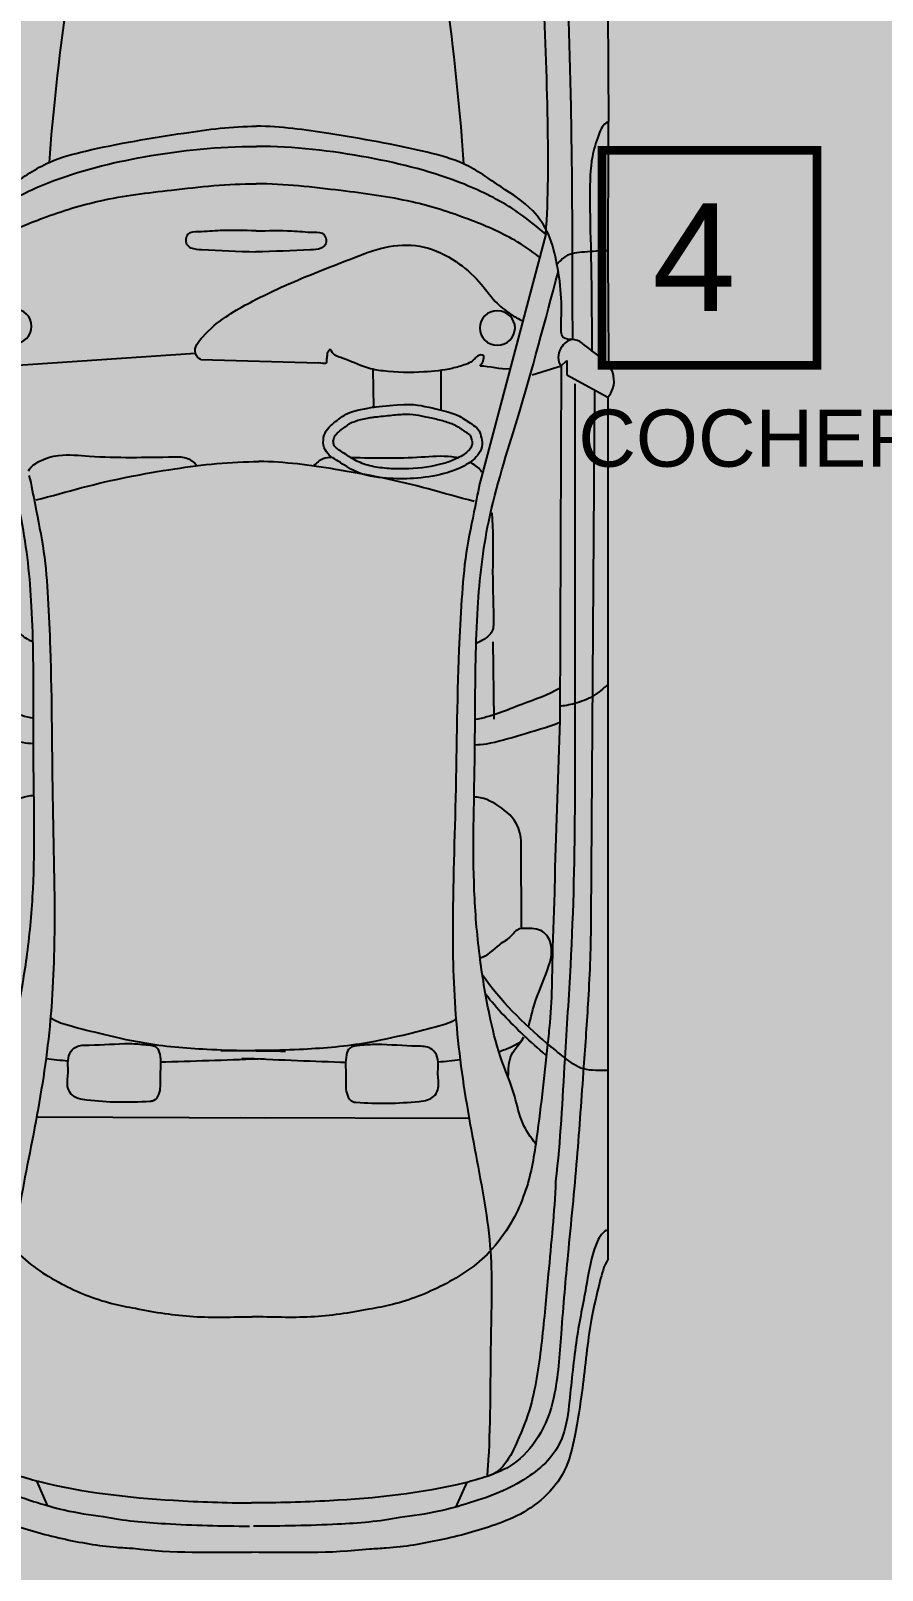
# Model space of a CAD drawing. Header units: metres. Extents: x 116 to 391, y -213 to 56.
# Drawn here: x 320.046 to 322.281, y -137.085 to -133.041 of the extents above; entities that cross this region are included whole.
import ezdxf
from ezdxf.enums import TextEntityAlignment as Align

# ---------------------------------------------------------------- set-up
doc = ezdxf.new("R2010")
doc.units = ezdxf.units.M
for name, color, linetype in [('A-ACABADOS PISOS', 1, 'Continuous'), ('A-EXTERIOR', 8, 'Continuous'), ('A-PISO', 30, 'Continuous'), ('AR-157$0$A-AUTOS', 8, 'Continuous'), ('AR-157$0$A-TEXTOS', 8, 'Continuous'), ('AR-157$0$Ar-Texto', 8, 'Continuous')]:
    doc.layers.add(name, color=color, linetype=linetype)
doc.layers.add('AR-157$0$Ar-Area', color=8, linetype='Continuous', plot=False)
doc.styles.add('AR-157$0$Anot_Arial', font='arial.ttf')
doc.styles.add('AR-157$0$Standard', font='arial.ttf')
doc.styles.get("Standard").update_dxf_attribs({"font": 'arial.ttf'})

# ---------------------------------------------------------------- blocks, each defined once
blk = doc.blocks.new('*U406')
at = {"layer": 'AR-157$0$Ar-Area', "style": 'AR-157$0$Anot_Arial', "flags": 1}
blk.add_attdef('ESP_AREA', text='', height=0.75, dxfattribs=at).set_placement((0, -2.5), align=Align.BOTTOM_CENTER)
at = {"layer": 'AR-157$0$Ar-Texto', "style": 'AR-157$0$Anot_Arial'}
for tag, p in [('ID_ESP01', (1e-16, 1.5)), ('ID_ESP02', (0, 0))]:
    blk.add_attdef(tag, text='', height=1, dxfattribs=at).set_placement(p, align=Align.BOTTOM_CENTER)
blk = doc.blocks.new('AR-157$0$Honda Accord')
at = {"ltscale": 0.05, "true_color": 0xffffff}
h = blk.add_hatch(color=7, dxfattribs=at)
edge = h.paths.add_edge_path()
edge.add_spline(control_points=[(1.850993343818545, 3.040378769126846), (1.856412858430674, 3.047543158857706), (1.872934250810459, 3.073910134531388), (1.864920385917145, 3.110430999691628), (1.851880024788584, 3.127178845381195)], knot_values=[0, 0, 0, 0, 0.0248639989917332, 0.0846266562194066, 0.0846266562194066, 0.0846266562194066, 0.0846266562194066], degree=3, periodic=0)
edge.add_spline(control_points=[(1.85188002478995, 3.127178845379488), (1.85095896200832, 3.226073298316691), (1.846736977442589, 3.438807280154037), (1.847969206601279, 3.767517728378493), (1.843830004636489, 4.087728698668111), (1.836941754745995, 4.245367442590577), (1.828595884254839, 4.285800317096459)], knot_values=[0, 0, 0, 0, 0.2754165149917851, 0.5926247347584975, 0.9147883381493424, 1.029685620385832, 1.029685620385832, 1.029685620385832, 1.029685620385832], degree=3, periodic=0)
edge.add_spline(control_points=[(1.828595884254839, 4.285800317096459), (1.827519768373606, 4.332384869896487), (1.805497466679554, 4.416685626869025), (1.774440097301495, 4.538414691644562), (1.727458870171377, 4.642120489906233), (1.668860962258603, 4.732750068823406), (1.568894685924389, 4.806097547287206), (1.388985310057677, 4.908034647512637), (1.150749882668067, 4.917908970055805), (0.977374577037752, 4.93403560030481), (0.9188005445892904, 4.933824406377198)], knot_values=[0, 0, 0, 0, 0.1297640772883106, 0.2395322586305987, 0.349620480456465, 0.4450788961101054, 0.5341269358503383, 0.6880612609964615, 1.006703813721257, 1.167094244499252, 1.167094244499252, 1.167094244499252, 1.167094244499252], degree=3, periodic=0)
edge.add_spline(control_points=[(0.9188005445892904, 4.933824406377198), (0.8602265121408285, 4.933613212449586), (0.6869720048178201, 4.916236777320137), (0.4488139761861893, 4.904644775442534), (0.2696443551615479, 4.801412983687328), (0.1702095929204878, 4.727346546894181), (0.1122667462208559, 4.636296769833506), (0.066034572005295, 4.532254882292818), (0.0358558088363187, 4.410305025149), (0.0144419797046302, 4.325847655310893), (0.0137018170025007, 4.279256553755542)], knot_values=[0, 0, 0, 0, 0.1603904307779931, 0.4790329835027907, 0.6329673086489139, 0.7220153483891468, 0.8174737640427872, 0.9275619858686533, 1.03733016721094, 1.167094244499252, 1.167094244499252, 1.167094244499252, 1.167094244499252], degree=3, periodic=0)
edge.add_spline(control_points=[(0.0137018170025007, 4.279256553755542), (0.0056477284262845, 4.238764547726304), (-0.0001035958859726, 4.081080230685188), (-0.0022941757835307, 3.7608464377995), (0.0013083805290838, 3.432153421827706), (-0.0013794513028794, 3.219394526027484), (-0.0015873537674603, 3.120496002504863)], knot_values=[0, 0, 0, 0, 0.1148972822364895, 0.4370608856273348, 0.7542691053940473, 1.029685620385832, 1.029685620385832, 1.029685620385832, 1.029685620385832], degree=3, periodic=0)
edge.add_spline(control_points=[(-0.0015873537664939, 3.120496002506002), (-0.0145066056930697, 3.103654557103368), (-0.0222569071377999, 3.067076852827767), (-0.0055458097981765, 3.040829699876667), (-7.47730666982e-05, 3.033704577005435)], knot_values=[0, 0, 0, 0, 0.0597626572267513, 0.0846266562184844, 0.0846266562184844, 0.0846266562184844, 0.0846266562184844], degree=3, periodic=0)
edge.add_line((-7.47730666982e-05, 3.033704577005435), (0.0001703536784154, 0.7684327056126676))
edge.add_spline(control_points=[(0.000170353678387, 0.7684327056126679), (0.0111762680414548, 0.7512012266332704), (0.0237947418678194, 0.6976535133976542), (0.0488823036256767, 0.6003905432021384), (0.0652341690896796, 0.4300144340782027), (0.0847171952252401, 0.3130047184611158), (0.1049088387673313, 0.2195069701211878), (0.154938269362477, 0.1514682736309396), (0.2173961887218942, 0.1020589852032572), (0.3162011844671346, 0.0620931058924725), (0.4370632419092735, 0.0297807708235496), (0.548318378171617, 0.0109792301391281), (0.6111424810763728, 0.0082729649290059), (0.6257573870927635, 0.0073316895487778)], knot_values=[0, 0, 0, 0, 0.0566684323967537, 0.1494600822356002, 0.2816100106740611, 0.3929352697462535, 0.4816863440741734, 0.5429669312003871, 0.6228445222374382, 0.6979702117985584, 0.8336426131261339, 0.9656652935609988, 1.005770405806099, 1.005770405806099, 1.005770405806099, 1.005770405806099], degree=3, periodic=0)
edge.add_spline(control_points=[(0.6257573870927635, 0.0073316895487778), (0.7285310434925542, -0.0049348481537663), (0.8327036242485824, -0.0012609746150929), (0.9362325326942784, -0.0008876918500391)], knot_values=[0, 0, 0, 0, 0.2834881863081793, 0.2834881863081793, 0.2834881863081793, 0.2834881863081793], degree=3, periodic=0)
edge.add_spline(control_points=[(0.9362325326942784, -0.0008876918500391), (1.039761441140027, -0.0005144090848717), (1.143957806003272, -0.0034369897011857), (1.246640335211994, 0.0095703387064532)], knot_values=[0, 0, 0, 0, 0.2834881863081793, 0.2834881863081793, 0.2834881863081793, 0.2834881863081793], degree=3, periodic=0)
edge.add_spline(control_points=[(1.246640335211994, 0.0095703387064532), (1.261248073620296, 0.0106169789520436), (1.324051027974606, 0.0137762037849143), (1.435167692059368, 0.0333795259405179), (1.5557936000466, 0.0665625675286492), (1.654307829462228, 0.1072398990035026), (1.716407830292185, 0.1570982921842869), (1.765945327244225, 0.2254959861620591), (1.785462225528734, 0.3191369072110319), (1.804100978021748, 0.436284074320497), (1.81958437590211, 0.606774968341597), (1.843969913770509, 0.704216318235126), (1.856201922367889, 0.7578536321138927), (1.867083292904199, 0.7751640276621857)], knot_values=[0, 0, 0, 0, 0.0401051122451019, 0.1721277926799665, 0.3078001940075422, 0.3829258835686882, 0.4628034746057394, 0.5240840617319372, 0.6128351360598645, 0.7241603951320525, 0.856310323570513, 0.9491019734093598, 1.005770405806112, 1.005770405806112, 1.005770405806112, 1.005770405806112], degree=3, periodic=0)
edge.add_line((1.867083292904199, 0.7751640276621857), (1.850993343818513, 3.040378769126846))
for p, q in [((0.16300627955164, 3.462815907987986), (0.3320986126496754, 2.825204482690537)), ((0.1078600820067399, 3.131090644215986), (0.1079952252397637, 3.093609054618013)), ((0.1224205918917695, 3.116911243337198), (0.1078600820067399, 3.131090644215986)), ((0.1224205918917695, 3.116911243337198), (0.1257803879748016, 2.185081398555553)), ((0.1984372914929812, 3.09393515159968), (0.1224205918917695, 3.116911243337198)), ((1.068531355472062, 3.133514555559032), (0.7595721840321821, 3.125159463174441)), ((1.588480977988609, 3.116079647543299), (1.083184011329733, 3.150463315911906)), ((0.1079952252397637, 3.093609054618013), (-8.16433696096e-05, 3.034592268855475)), ((0.4378683825525818, 3.001913971051747), (0.4374924107063711, 3.106188688484848)), ((0.6147790748080715, 3.009001936144496), (0.6166107397859568, 3.106834515685931)), ((-8.16433696096e-05, 3.034592268855475), (0.0001634833755323, 0.7693203974627068)), ((0.0355129909512206, 3.050316257068402), (0.0444647034870249, 1.666231808643486)), ((0.0869384193313485, 3.069996307166206), (0.0869133617462998, 1.978298508209604)), ((0.3019852876446142, 2.391967231922647), (0.2998893041640562, 2.188699825503704)), ((0.1257803879748016, 2.185081398555553), (0.1390557341283928, 1.799136187641579)), ((0.2268920769681435, 1.642697786471785), (0.2275335103791766, 1.857097509076765)), ((0.3637576401114606, 1.13962506377561), (0.9650315535667764, 1.141763726475687)), ((1.500821420731399, 1.143724849222164), (0.8995477184478508, 1.141527618634653)), ((0.3703786057530201, 0.1840522084825125), (0.4003226031437371, 0.117335035333781)), ((1.500730790647168, 0.1881277946687305), (1.471268675055769, 0.1211964274513093))]:
    blk.add_line(p, q)
for centre in [(0.290129060602654, 3.216564414486241), (1.559471098358388, 3.22114114105318)]:
    blk.add_ellipse(centre, major_axis=(0.04624889066057971, 0.0001667545244144), ratio=0.983266089403692, start_param=4.712388980363803, end_param=10.99557428754339)
for points, knots in [([(1.280443741330856, 4.813621324881751), (1.313075488080784, 4.704269991404203), (1.363815520446026, 4.458861792296601), (1.4230932722742, 4.087660266905799), (1.458544965955099, 3.777592506577433), (1.46746378642635, 3.651722434186467)], [0, 0, 0, 0, 0.3173741157027127, 0.6957599244951329, 1.047139902929262, 1.047139902929262, 1.047139902929262, 1.047139902929262]), ([(0.5580262061585322, 4.811016583663559), (0.5261838496713571, 4.701432783023959), (0.4772147960980837, 4.455665073863996), (0.4206153514925026, 4.08404574284816), (0.3870399504547512, 3.773729099138563), (0.3790290217461083, 3.647797985018542)], [0, 0, 0, 0, 0.3173741157027127, 0.6957599244951329, 1.047139902929262, 1.047139902929262, 1.047139902929262, 1.047139902929262]), ([(0.16300627955164, 3.462815907987986), (0.1558298384693748, 3.559286452327909), (0.1563927031242846, 3.765960434929183), (0.1684934881020885, 4.133546873085832), (0.1881884244167812, 4.408439193781418), (0.2081027452523775, 4.573113479984042), (0.2141984279544735, 4.626996968596814)], [0, 0, 0, 0, 0.2693745823607027, 0.5745351499600924, 0.8853386944333156, 1.03631873318286, 1.03631873318286, 1.03631873318286, 1.03631873318286]), ([(0.1830551012113537, 4.58337554980187), (0.1676891829892233, 4.560583323773585), (0.1536602279757366, 4.500646941009563), (0.1306704926965684, 4.376010677524731), (0.1109105101155896, 4.198963508508199), (0.1010043645613072, 3.977990509911931), (0.0949011468345324, 3.678652386589873), (0.0936097273715594, 3.431588985279858), (0.0936807679843545, 3.260798036613437), (0.0929733645639052, 3.186150968494072)], [0, 0, 0, 0, 0.0761476441899357, 0.1659032532427238, 0.3556719840498816, 0.5698710681021171, 0.7823249081538508, 1.050047116179755, 1.257935617189634, 1.257935617189634, 1.257935617189634, 1.257935617189634]), ([(0.0136949466995892, 4.280144245605582), (0.0056408581234299, 4.239652239576344), (-0.0001104661887704, 4.081967922535341), (-0.0023010460863285, 3.761734129649653), (0.0013015102262292, 3.433041113677632), (-0.0013863216057908, 3.220282217877638), (-0.0015942240703149, 3.121383694354903)], [0, 0, 0, 0, 0.1148972822364895, 0.4370608856273348, 0.7542691053940473, 1.029685620385832, 1.029685620385832, 1.029685620385832, 1.029685620385832]), ([(0.0009445802661807, 3.757137567267931), (0.0131494106205727, 3.751869919523301), (0.0280197760854739, 3.717053738833897), (0.0461228404029461, 3.65496409060904), (0.0486428140177699, 3.548234820893982), (0.0430642605172997, 3.379137450970687), (0.0423581812659412, 3.242270470011703), (0.0423960345357008, 3.156337714226651)], [0, 0, 0, 0, 0.036499173349975, 0.0923739305069762, 0.1867836629064857, 0.3273982428615445, 0.5667067597200361, 0.5667067597200361, 0.5667067597200361, 0.5667067597200361]), ([(0.1229083850065839, 3.206518417026587), (0.1228015976731475, 3.236055309183483), (0.1197352694905211, 3.29550608551608), (0.1319972804703033, 3.381569671959823), (0.1508390044496386, 3.461603355747342), (0.1996240474119608, 3.536177770841391), (0.2843066318669988, 3.588241979723988), (0.371329741887026, 3.651582242130301), (0.5277277108526468, 3.693125130871067), (0.708691947393705, 3.724767356048573), (0.8593394234788169, 3.746482301268314), (0.9228968376454266, 3.746711463225779)], [0, 0, 0, 0, 0.0822559043405136, 0.1651739975256024, 0.2413831572346481, 0.3093898530920074, 0.4053477897991192, 0.5115074020435953, 0.6033493020972394, 0.8436347970298115, 1.01767098015091, 1.01767098015091, 1.01767098015091, 1.01767098015091]), ([(1.726759868728807, 3.212301247403843), (1.726653660227073, 3.24183814164769), (1.729291204044985, 3.301309483802583), (1.716408899988069, 3.387282410163152), (1.69699053614997, 3.467178143772343), (1.647668999115724, 3.541398826792828), (1.562613176957114, 3.592851028626228), (1.475135577500311, 3.655562113073071), (1.318442105587253, 3.695976122541878), (1.137254399359932, 3.726312576407848), (0.9864542518122638, 3.746940625183128), (0.9228968376454266, 3.746711463225779)], [0, 0, 0, 0, 0.0822559043405136, 0.1651739975256024, 0.2413831572346403, 0.3093898530920152, 0.4053477897991045, 0.5115074020435803, 0.6033493020972517, 0.8436347970298236, 1.01767098015092, 1.01767098015092, 1.01767098015092, 1.01767098015092]), ([(0.16300627955164, 3.462815907987986), (0.1889936339396476, 3.485298032579407), (0.2546946974734132, 3.537955928375708), (0.4094218704131853, 3.614321319294504), (0.6387942004672901, 3.672646375076736), (0.8244825875551404, 3.693416476393281), (0.9230877156066716, 3.693772006026506)], [0, 0, 0, 0, 0.0947758976503685, 0.2311242171015923, 0.4700258741958085, 0.7400315115747098, 0.7400315115747098, 0.7400315115747098, 0.7400315115747098]), ([(1.684814833581669, 3.468302925223497), (1.65866603434486, 3.490597068236866), (1.592586958456793, 3.542779818920848), (1.437313131083245, 3.618027473428353), (1.207526177787229, 3.674696989231732), (1.021692843658202, 3.694127535659845), (0.9230877156066716, 3.693772006026506)], [0, 0, 0, 0, 0.0947758976503685, 0.2311242171016175, 0.4700258741958336, 0.7400315115747348, 0.7400315115747348, 0.7400315115747348, 0.7400315115747348]), ([(0.1811028292054024, 3.403225721485453), (0.2005693285853189, 3.420010942366956), (0.2596142843860056, 3.458572191233542), (0.3718259320801016, 3.507080072058668), (0.524140639819253, 3.555283260979763), (0.7123148162597508, 3.579235528768887), (0.8490475167274971, 3.595187658649023), (0.9234422031617858, 3.595455895363556)], [0, 0, 0, 0, 0.0708921678036178, 0.1925845607119855, 0.3348457455278091, 0.5072814278406148, 0.7109927877385362, 0.7109927877385362, 0.7109927877385362, 0.7109927877385362]), ([(1.66714846438012, 3.408583792309513), (1.647561431468178, 3.425228202177433), (1.58823994238136, 3.463362670210471), (1.475681417731524, 3.511060122019217), (1.323023072884412, 3.558163703245326), (1.134681067158938, 3.580758408169571), (0.9978368895960747, 3.595724132078089), (0.9234422031617858, 3.595455895363556)], [0, 0, 0, 0, 0.0708921678036178, 0.1925845607119597, 0.3348457455278104, 0.507281427840588, 0.7109927877385378, 0.7109927877385378, 0.7109927877385378, 0.7109927877385378]), ([(0.923886759538478, 3.472159454374832), (0.8925792264106197, 3.472070730093947), (0.84035113907399, 3.474050582953962), (0.7851243185745906, 3.467618024873899), (0.7450438353048148, 3.46838623838596), (0.7392130672089671, 3.449071805249218), (0.7400093569159216, 3.434438683099302), (0.7569334232069045, 3.422457253665127), (0.8197928089324781, 3.420131811653959), (0.8763923848160023, 3.417829797691296), (0.9240873310961624, 3.416531505878082)], [0, 0, 0, 0, 0.0857276866714615, 0.1381048287220763, 0.1641986386418207, 0.1769751223271088, 0.1890325360309019, 0.202812882293829, 0.2286049423553659, 0.3592553559652321, 0.3592553559652321, 0.3592553559652321, 0.3592553559652321]), ([(0.923886759538478, 3.472159454374832), (0.9551941184622328, 3.472296493703196), (1.007406570968699, 3.474652916297257), (1.06267834128616, 3.468618770797206), (1.102752242801072, 3.469675988132848), (1.108722137327134, 3.450404103343544), (1.108031389020853, 3.435765619544667), (1.091194161873064, 3.42366246073891), (1.028353179466565, 3.420883794776159), (0.9717716752041686, 3.418173696277448), (0.9240873310961624, 3.416531505878082)], [0, 0, 0, 0, 0.0857276866714615, 0.1381048287220763, 0.1641986386418207, 0.1769751223271088, 0.1890325360309019, 0.202812882293829, 0.2286049423553379, 0.3592553559652326, 0.3592553559652326, 0.3592553559652326, 0.3592553559652326]), ([(-0.0011366295803137, 3.419733084388439), (0.0197727011068045, 3.419544658374431), (0.0564819878367493, 3.416471303294997), (0.1085014955312735, 3.412458556363732), (0.12683003511407, 3.391627415995912), (0.1336631970230846, 3.383443867894242)], [0, 0, 0, 0, 1.462158787484419, 2.651105013609529, 3.386320643224712, 3.386320643224712, 3.386320643224712, 3.386320643224712]), ([(1.068531355472062, 3.133514555559032), (1.07550268971491, 3.136341781978216), (1.093143582003134, 3.15835498188062), (1.055865181437612, 3.205582391696566), (1.009260575869435, 3.244352931306707), (0.9298478536109391, 3.290120984082701), (0.8176127782892043, 3.343291704644457), (0.6926932450437866, 3.391358771188946), (0.5770476902531831, 3.435983485958559), (0.4805240680963456, 3.436327131745201), (0.4001215157015017, 3.395887398502395), (0.3389001530884192, 3.344033860321133), (0.3010889157382357, 3.288034243013612), (0.2610641074435042, 3.255899640335201), (0.2344825419886851, 3.23963599049739), (0.2231173088680711, 3.236149929842782)], [0, 0, 0, 0, 0.5272875804596971, 1.647451295278326, 3.487557988810058, 5.099072907082154, 7.968656938695363, 12.23831327532788, 14.47518702348805, 16.61375652672607, 18.74420214397056, 20.63934285726617, 22.22338886570531, 23.4527314138935, 24.2865286028062, 24.2865286028062, 24.2865286028062, 24.2865286028062]), ([(0.1895222027875738, 1.072941824778808), (0.2026518984485241, 1.090080067644976), (0.2291624752400329, 1.128582191114787), (0.2452126424852585, 1.210746465204465), (0.2856670648540406, 1.302176637710202), (0.3154729938521276, 1.426808605076416), (0.3395091488941679, 1.572610205086903), (0.3576450505616739, 1.794264080885795), (0.3477774066238643, 2.053287335477421), (0.3491432387848779, 2.300741734346273), (0.3418624163018384, 2.511657189860898), (0.318131133659252, 2.726583024831938), (0.2225749059514632, 3.016220482798189), (0.1646622022566666, 3.235990144163336), (0.1299368823146969, 3.365606072440868)], [0, 0, 0, 0, 0.0597496792244547, 0.1269278264630773, 0.2300341216699886, 0.3366745036381951, 0.4822248842625961, 0.6413237121885881, 0.9549056111732628, 1.203173400679397, 1.330375148798978, 1.542773415638618, 1.802260924455368, 2.175545030306999, 2.175545030306999, 2.175545030306999, 2.175545030306999]), ([(1.675533186443347, 1.078299770663529), (1.662280246820303, 1.095342888571962), (1.635492717199925, 1.133652840938679), (1.618850473645665, 1.215699239609079), (1.577737792296688, 1.306835314606469), (1.547033906469353, 1.431249108407994), (1.521946988548594, 1.576873590773175), (1.502213193338234, 1.798390923983219), (1.510212741844356, 2.057478600339774), (1.507062530333288, 2.30491671620814), (1.512822234101266, 2.515879190509622), (1.535003051123649, 2.730970565674057), (1.628468193835459, 3.021289557144882), (1.68479461393886, 3.241471117917285), (1.718584359456004, 3.371334083408669)], [0, 0, 0, 0, 0.0597496792244696, 0.1269278264630922, 0.2300341216700034, 0.3366745036382101, 0.4822248842626108, 0.6413237121886031, 0.9549056111732775, 1.203173400679412, 1.330375148798988, 1.542773415638636, 1.802260924455379, 2.175545030307008, 2.175545030307008, 2.175545030307008, 2.175545030307008]), ([(0.0929733645639052, 3.186150968494072), (0.1011890627419538, 3.187346958098942), (0.1184785134468901, 3.186118472232918), (0.1219216296720182, 3.201427043181751), (0.1229083850065839, 3.206518417026587)], [0, 0, 0, 0, 0.0227413209926744, 0.0371747861392139, 0.0371747861392139, 0.0371747861392139, 0.0371747861392139]), ([(-8.16433696096e-05, 3.034592268855475), (-0.0055526801010311, 3.041717391726701), (-0.0222637774407114, 3.067964544677919), (-0.0097859610467859, 3.126853851283044), (0.0437063230701559, 3.151945104919605), (0.0856945322877627, 3.199358251395323), (0.1311853410308307, 3.164579880832206), (0.1334585587627279, 3.128228359817056), (0.1224205918917695, 3.116911243337198)], [0, 0, 0, 0, 0.0248639989917332, 0.0846266562163718, 0.1362470719176194, 0.1900683211478188, 0.2245198725716832, 0.2681841336441373, 0.2681841336441373, 0.2681841336441373, 0.2681841336441373]), ([(0.3355741350729053, 3.116715488540761), (0.3329048126342704, 3.120943670963696), (0.3272695723351566, 3.127693066280812), (0.3234198927521865, 3.144838944246087), (0.333433427084204, 3.146029741023312), (0.3401162294485706, 3.144762378043083), (0.3478366306808615, 3.138500502859301), (0.3566433044989329, 3.127776407166606), (0.3786538015341724, 3.118290694866799), (0.4204544292473733, 3.106471685825226), (0.4938169983951488, 3.098888448484443), (0.5694455419419759, 3.099322991144732), (0.6423926849668951, 3.112030577328369), (0.6857963257132573, 3.135455462833647), (0.7213349593020288, 3.144197137481), (0.7287806774740793, 3.162047303592884), (0.7345984655620745, 3.156146779490768), (0.7379977989346307, 3.149363565063821), (0.7371265072514765, 3.140122620283364), (0.7397488797412584, 3.132489444677048), (0.7369101316870419, 3.119331148839818), (0.7527653229400662, 3.124975387223571), (0.7595721840321821, 3.125159463174441)], [0, 0, 0, 0, 0.0138597044917167, 0.027830361258106, 0.0329137449817013, 0.0379971021532664, 0.0465756111326859, 0.0592704458308368, 0.076221421134207, 0.1105990613900078, 0.1789801045320964, 0.2766959354785217, 0.3173629153489381, 0.3800771187216906, 0.4110544461815477, 0.4160421168598905, 0.4210283697515667, 0.4277211774754558, 0.438743286986216, 0.4448131032587983, 0.4508005499914591, 0.4694463160207903, 0.4694463160207903, 0.4694463160207903, 0.4694463160207903]), ([(0.6147790748080715, 3.009001936144496), (0.6005095000254264, 3.011502513396521), (0.6787873274458056, 2.999141320925102), (0.7006016496690413, 2.981041450317431), (0.7392207294765021, 2.953417372608555), (0.7495196299046559, 2.921904282388482), (0.7434220291713436, 2.887814107300298), (0.7053013159081465, 2.865096144030983), (0.6560483830590746, 2.832099494952672), (0.5856327373235521, 2.819855958144897), (0.5070376629144298, 2.820116225604008), (0.4352098708186267, 2.829965254759032), (0.3760936304303489, 2.852175860945521), (0.3397068960012765, 2.879702894048819), (0.3277383470475874, 2.909730543537305), (0.3325696391570736, 2.931830512110877), (0.3396040246818492, 2.951908224122006), (0.3621859468757711, 2.967384434977588), (0.4005060220399932, 2.994435421357706), (0.4864518277111378, 3.010955335776087), (0.5203736839352777, 3.020917128044402), (0.6284740053694426, 3.006602058618), (0.6147790748080715, 3.009001936144496)], [0, 0, 0, 0, 0.0396899594288991, 0.0896340037096596, 0.1312499810561335, 0.1542862157002941, 0.1797268199962483, 0.2207266217996366, 0.2680991407440647, 0.3447664897443913, 0.4095645020962066, 0.4843001208430498, 0.5415149886030437, 0.5817686637341171, 0.6060665441749375, 0.6262474253611316, 0.6436722375040645, 0.6634685700176949, 0.6988790869095391, 0.7758465355839687, 0.8696393944446255, 0.9077310157190256, 0.9077310157190256, 0.9077310157190256, 0.9077310157190256]), ([(0.6171218287067026, 2.982399345640373), (0.6212216127758288, 2.981663796070392), (0.626254303545098, 2.980727572944601), (0.6373029805891142, 2.978537860571237), (0.6433820465854599, 2.977255460603032), (0.6598181768069102, 2.973369021822122), (0.6667465019612868, 2.970979661277738), (0.6765548760073179, 2.966593281120253), (0.6796125846409231, 2.964634544600471), (0.685763245649442, 2.960186700421444), (0.6877933024906915, 2.958653293468271), (0.6962255259979051, 2.952330302554968), (0.7026125310440838, 2.947646634326359), (0.710737172539867, 2.940318108443194), (0.7133230233825734, 2.93760505439593), (0.7169114253798929, 2.932947075376203), (0.7180211448250324, 2.931044797764456), (0.7198320895687138, 2.926822572059791), (0.720456580803644, 2.924610240995886), (0.7213240041478193, 2.918601388751426), (0.7210234046418427, 2.914433523464822), (0.7197040893034077, 2.909900595416047), (0.7192181518923653, 2.908739065784744), (0.7177961901120702, 2.906104619412417), (0.7162314250190625, 2.904108291463103), (0.710795498834303, 2.899239462316245), (0.7069958395458423, 2.896499364342616), (0.697922951145616, 2.89061039110595), (0.6924962125152965, 2.887266398058045), (0.6824599878055173, 2.8809014895686), (0.6776678485669854, 2.877860124345828), (0.6666449993536239, 2.871180646263951), (0.6605572668840713, 2.867755741329574), (0.6484805396466717, 2.862014695482457), (0.6421950145717423, 2.859598925542741), (0.6287697985959844, 2.855402949074118), (0.6217251430278188, 2.853663042849006), (0.5998910059261411, 2.849381665380973), (0.5843445442820061, 2.847764142052937), (0.553453502893577, 2.846105204956641), (0.5380515595037727, 2.846117831136779), (0.4915560244324715, 2.848269993263783), (0.4605012935740282, 2.852260054692008), (0.4203827761964213, 2.863796441248267), (0.4093947572842771, 2.867763703998773), (0.3931766254107478, 2.875372235534881), (0.3874095964696115, 2.878464755654817), (0.3767888148827599, 2.885057844082551), (0.3721099448390268, 2.888499661741886), (0.364971241081067, 2.895177514415535), (0.3623245001690256, 2.898363490905578), (0.3582771254092753, 2.905056872388286), (0.3569885445889176, 2.908516339886546), (0.3563014421548891, 2.912541158987662), (0.3562553969913742, 2.913592913766933), (0.3565427280745174, 2.917055787350363), (0.3569273639725756, 2.919272783262043), (0.3582003036837895, 2.924415460567047), (0.3590955220454665, 2.927504282969377), (0.360619155913499, 2.931918049616001), (0.3613420474490871, 2.933445684656022), (0.3621123052151081, 2.934730991044148), (0.3622029645538609, 2.934854732972437), (0.3630360619009441, 2.935775891880437), (0.3637186413364779, 2.936440005157578), (0.3662861697376078, 2.938581262597836), (0.3686529304300468, 2.94027683458853), (0.3740909062727004, 2.944043310007142), (0.3766852073063964, 2.945846413528897), (0.3815656678685022, 2.949199984222445), (0.3839349319368656, 2.950805732493448), (0.3908984667758963, 2.955374880256837), (0.3953433674929291, 2.958084691941961), (0.4041963918290625, 2.962747382848534), (0.4088443936704229, 2.964815470870462), (0.4189936561647036, 2.968724807658986), (0.4243885703940313, 2.970517974779453), (0.4409956940438937, 2.975439414505671), (0.4526049276243802, 2.978097584355397), (0.4700449447458104, 2.981871662087995), (0.4764490723792696, 2.983234529036054), (0.4876871583330475, 2.985696408881607), (0.4925729454963367, 2.986749302964426), (0.506549135758606, 2.989228983824773), (0.515367893161484, 2.990194209486048), (0.5349033603750704, 2.989990826893176), (0.5411216036879145, 2.98975175007115), (0.5540347686699951, 2.988909387901458), (0.5603569997451551, 2.988392830946962), (0.58150121628856, 2.986346288106346), (0.5994221115524019, 2.984172944414126), (0.6111987079496279, 2.982875266396601), (0.6128524816323611, 2.982698681243959), (0.6149687019887742, 2.982515723232381), (0.6155136078477048, 2.982468967586442), (0.6165807451527334, 2.982417310933442), (0.6168238155638923, 2.982407158496698), (0.6171218287067026, 2.982399345640373)], [0.4970331518743195, 0.4970331518743195, 0.4970331518743195, 0.4970331518743195, 0.7234440976721923, 0.7234440976721923, 0.9746358111319036, 0.9746358111319036, 1.50964033877237, 1.50964033877237, 2.044644866412839, 2.044644866412839, 2.271060810932449, 2.271060810932449, 2.862376324879863, 2.862376324879863, 3.217653772372462, 3.217653772372462, 3.537253070677372, 3.537253070677372, 3.856852368982283, 3.856852368982283, 4.368613159126637, 4.368613159126637, 4.584626911114892, 4.584626911114892, 4.992689984759342, 4.992689984759342, 5.400753058403798, 5.400753058403798, 5.808816132048253, 5.808816132048253, 6.216879205692706, 6.216879205692706, 6.778715798636853, 6.778715798636853, 7.350370525239848, 7.350370525239848, 7.922025251842843, 7.922025251842843, 9.065334705048837, 9.065334705048837, 10.20864415825482, 10.20864415825482, 12.4952630646668, 12.4952630646668, 13.40989555546501, 13.40989555546501, 13.92908799447, 13.92908799447, 14.44828043347499, 14.44828043347499, 14.90988462109999, 14.90988462109999, 15.37148880872501, 15.37148880872501, 15.62523953239991, 15.62523953239991, 15.87899025607482, 15.87899025607482, 16.12087491770187, 16.12087491770187, 16.36275957932892, 16.36275957932892, 16.516350448465, 16.516350448465, 16.66994131760109, 16.66994131760109, 16.92152084233934, 16.92152084233934, 17.1366760113884, 17.1366760113884, 17.35183118043746, 17.35183118043746, 17.78214151853557, 17.78214151853557, 18.20497447847547, 18.20497447847547, 18.62780743841536, 18.62780743841536, 19.47347335829514, 19.47347335829514, 19.97892280272601, 19.97892280272601, 20.48437224715687, 20.48437224715687, 21.47511887508725, 21.47511887508725, 21.85914421187706, 21.85914421187706, 22.16288355239377, 22.16288355239377, 22.77036223342717, 22.77036223342717, 22.90049326286089, 22.90049326286089, 22.95122122653483, 22.95122122653483, 22.96429810070754, 22.96429810070754, 22.96429810070754, 22.96429810070754]), ([(0.3938583638504005, 2.875155453659201), (0.3990769156755239, 2.876337126266435), (0.4308157263470511, 2.881831548609625), (0.5255690078163602, 2.872546466659855), (0.6114902510547344, 2.874270500910256), (0.6740522589181259, 2.875671360249497)], [1.749252700897494, 1.749252700897494, 1.749252700897494, 1.749252700897494, 2.122874509014462, 3.997598544710319, 8.307431816899932, 8.307431816899932, 8.307431816899932, 8.307431816899932]), ([(0.7237917014010427, 2.876595658282326), (0.7322577965359491, 2.876466219917007), (0.7510898563326995, 2.874689909500716), (0.7656484700157498, 2.862251301805031), (0.772782271723971, 2.854017180077676)], [9.436432373430812, 9.436432373430812, 9.436432373430812, 9.436432373430812, 10.01272160502018, 10.75133556680063, 10.75133556680063, 10.75133556680063, 10.75133556680063]), ([(1.52168790248672, 2.841727123795067), (1.515574714094869, 2.851943277316308), (1.490297645345068, 2.871195201935162), (1.434285947447479, 2.886779937576875), (1.31399481631516, 2.874115944512595), (1.204970074087129, 2.877404423533222), (1.103866026287761, 2.878446925036996), (1.086519034750978, 2.863408229405647), (1.079444795480102, 2.855122879312261)], [0, 0, 0, 0, 0.8429982473716691, 2.122874509014462, 3.997598544710319, 9.174838167250943, 10.01272160502018, 10.75133556680055, 10.75133556680055, 10.75133556680055, 10.75133556680055]), ([(0.3306472610737805, 2.837432719935804), (0.3366866209635495, 2.847692690559712), (0.3480860065147644, 2.856505479697489), (0.3604203050537384, 2.863067836320738), (0.3619670258209187, 2.863849852177051)], [0, 0, 0, 0, 0.8429982473716691, 0.9626806120840252, 0.9626806120840252, 0.9626806120840252, 0.9626806120840252]), ([(0.351315965197019, 2.760920455909398), (0.3916673451355185, 2.77086772851112), (0.5107189842363786, 2.807466218322247), (0.6991449337391791, 2.84473116999868), (0.8489409982298942, 2.86536976064201), (0.9164530185251201, 2.865613181286335)], [0, 0, 0, 0, 0.1139078886580568, 0.3411538707748502, 0.5260187599620019, 0.5260187599620019, 0.5260187599620019, 0.5260187599620019]), ([(1.501571472242603, 2.765067805308831), (1.461149410814159, 2.774723842022919), (1.341826844402961, 2.810331900764026), (1.146945960334934, 2.848471822548502), (0.9903498594617608, 2.865879622974373), (0.9164530185251201, 2.865613181286335)], [0, 0, 0, 0, 0.1139078886580294, 0.3411538707748505, 0.5435020045044892, 0.5435020045044892, 0.5435020045044892, 0.5435020045044892]), ([(0.3320986126496754, 2.825204482690537), (0.3388435217545142, 2.799724015716149), (0.3510864401845614, 2.732916199465193), (0.3749616645744444, 2.626516174468974), (0.3847246702438573, 2.500051818811243), (0.396504037880023, 2.276950758590146), (0.3981054866341955, 1.969172903890807), (0.4126579180223493, 1.615801230226565), (0.3956604221343431, 1.310432998792405), (0.3482029396418815, 1.048938477262139), (0.2997894137747343, 0.8005925571294483), (0.3101619427043563, 0.5423196237828734), (0.3082838064831625, 0.3120464353833086), (0.3165488297146643, 0.2081097699207248), (0.3169769923788143, 0.1995107840106129)], [0, 0, 0, 0, 0.0733252372542219, 0.1888964821516918, 0.3030393003446223, 0.4258209451540914, 0.8112424228585595, 1.159737155419859, 1.410579568502875, 1.66062269032882, 1.899626526969706, 2.111450368672791, 2.377727443740244, 2.401703019596872, 2.401703019596872, 2.401703019596872, 2.401703019596872]), ([(1.520324767512448, 2.829488738666213), (1.513763775606066, 2.803960296072319), (1.50200293237887, 2.737065932105678), (1.478895588441931, 2.630496507245423), (1.470044781911695, 2.503965037818375), (1.459874521392888, 2.280784836244377), (1.460492526744334, 1.973003435651321), (1.448488667123315, 1.619536010898284), (1.467687757540631, 1.314298289502403), (1.517029665516959, 1.053152786856685), (1.567232776319743, 0.8051624378528002), (1.558722945318239, 0.5468214224636087), (1.561900998107689, 0.3165664646070354), (1.55438568596381, 0.2125729017300273), (1.554019542455848, 0.2039710518777156)], [0, 0, 0, 0, 0.0733252372542277, 0.1888964821516976, 0.3030393003446282, 0.4258209451540972, 0.8112424228585652, 1.159737155419864, 1.410579568502881, 1.66062269032882, 1.899626526969709, 2.111450368672795, 2.377727443740248, 2.401703019596876, 2.401703019596876, 2.401703019596876, 2.401703019596876]), ([(0.3048631186406132, 2.730940115813155), (0.3006764860143411, 2.685173013397388), (0.3038744300257312, 2.591471950694199), (0.3014362270044748, 2.491207275171518), (0.299078201343635, 2.418662499027618), (0.323375540347998, 2.398742428803871), (0.3390272888360945, 2.390731477429083), (0.3458969432986427, 2.387898365228918)], [0, 0, 0, 0, 3.267855579229086, 6.568707710326668, 7.399662597450546, 8.099385109362206, 8.621704537030322, 8.621704537030322, 8.621704537030322, 8.621704537030322]), ([(1.548239301814847, 2.735423220162488), (1.552755856082599, 2.68968749786768), (1.550233681606159, 2.595965810764254), (1.553394838395179, 2.49572132423566), (1.556275929340048, 2.423195438196443), (1.532122867404298, 2.403100675706355), (1.516529293521303, 2.394977066519571), (1.509680247485876, 2.392094490314207)], [0, 0, 0, 0, 3.267855579229086, 6.568707710326668, 7.399662597450546, 8.099385109362206, 8.621704537030322, 8.621704537030322, 8.621704537030322, 8.621704537030322]), ([(8.72e-14, 2.280107365311664), (0.0126793909525153, 2.269152286194183), (0.0391125471962559, 2.245220443460766), (0.0835216772131011, 2.230331713000055), (0.1144059124648342, 2.223003870619095), (0.1282794676016314, 2.223207336444943)], [1.808085697733258, 1.808085697733258, 1.808085697733258, 1.808085697733258, 2.918873689789895, 4.131288299117762, 5.101509953527924, 5.101509953527924, 5.101509953527924, 5.101509953527924]), ([(0.1252799554423822, 2.270531027685365), (0.1564524190420988, 2.251803154546335), (0.232945647260154, 2.227611219256573), (0.3063293076391764, 2.194311616778009), (0.349061385413423, 2.187806439898166)], [0, 0, 0, 0, 0.1000351432272048, 0.2184418270067335, 0.2184418270067335, 0.2184418270067335, 0.2184418270067335]), ([(1.731137845174913, 2.276321092339455), (1.700101240363126, 2.257368918824568), (1.62378445110258, 2.232626013310891), (1.55064282499987, 2.198798100769749), (1.507958767656391, 2.191984948353705)], [0, 0, 0, 0, 0.1000351432272048, 0.2184418270067335, 0.2184418270067335, 0.2184418270067335, 0.2184418270067335]), ([(1.731125255405659, 2.186147494513193), (1.698068879526289, 2.171729243510071), (1.632856407644768, 2.15465403291796), (1.559016758402409, 2.129645748237519), (1.518270380570671, 2.125519006207353), (1.508362015900589, 2.12489171701338)], [0, 0, 0, 0, 2.528586248964193, 4.711884567960642, 5.408214832071729, 5.408214832071729, 5.408214832071729, 5.408214832071729]), ([(0.1259427944205262, 2.180359865178159), (0.1591022820697125, 2.166180361409828), (0.2244361892188371, 2.149575847496405), (0.2984542554967524, 2.125100677070804), (0.3392293322041572, 2.121267867956929), (0.3491419626905403, 2.120712045138815)], [0, 0, 0, 0, 2.528586248964193, 4.711884567960642, 5.408214832071729, 5.408214832071729, 5.408214832071729, 5.408214832071729]), ([(0.2275335103791766, 1.857097509076765), (0.2275546466856062, 1.874571718558627), (0.2332400321787722, 1.917700260754484), (0.2838233870208759, 1.962323886734564), (0.3284265922647782, 1.984676745393811), (0.351546732654443, 1.984233987468995)], [0, 0, 0, 0, 0.0486628044890089, 0.1144515357807728, 0.1777720529766111, 0.1777720529766111, 0.1777720529766111, 0.1777720529766111]), ([(1.631868253360918, 1.86216096395037), (1.63172110958314, 1.879634566682965), (1.625724868299784, 1.922720989725917), (1.574821043847608, 1.966978694578415), (1.530057809918533, 1.98900933452569), (1.506941463422975, 1.988399866800475)], [0, 0, 0, 0, 0.0486628044890089, 0.1144515357807728, 0.1777720529766111, 0.1777720529766111, 0.1777720529766111, 0.1777720529766111]), ([(0.0869133617462998, 1.978298508209604), (0.0875041025547338, 1.833129208682975), (0.09247699724400801, 1.605586526792762), (0.1160080119868516, 1.271538833243653), (0.124719000451565, 1.081813487575004), (0.1371601958975665, 0.975059227229508)], [0, 0, 0, 0, 0.4042758708687236, 0.6333827053716093, 0.9326252492799204, 0.9326252492799204, 0.9326252492799204, 0.9326252492799204]), ([(0.1390557341283928, 1.799136187641579), (0.1394957547128987, 1.735111687199831), (0.1470400514142247, 1.599308454490594), (0.1462940695471692, 1.44391739884486), (0.1661645583840558, 1.266075505064008), (0.1812735385304071, 1.113392094916662), (0.2046249735093133, 0.9789379880526212), (0.2221716953038443, 0.9349921778028828)], [0, 0, 0, 0, 0.1783018395644093, 0.3787173180837171, 0.4319539900038824, 0.6762373846942376, 0.8077183839674132, 0.8077183839674132, 0.8077183839674132, 0.8077183839674132]), ([(0.0444647034870249, 1.666231808643486), (0.04488672817749, 1.594820337457688), (0.0500586838118997, 1.464381245576078), (0.0655426012690745, 1.253995562887439), (0.0806730808135702, 1.030193442540165), (0.103730943146248, 0.8008780930362036), (0.1211940034687322, 0.6072348739962763), (0.1339269147600552, 0.4109463892035592), (0.1759337056412013, 0.3036607430809681), (0.2393798333969547, 0.2303702941180745), (0.3121099381848202, 0.1996402838786935), (0.4703909002551276, 0.1558624192985007), (0.6795116528726644, 0.1349989446576956), (0.867391023468402, 0.1295520444444946), (0.9357576620901416, 0.1297985464919975)], [0, 0, 0, 0, 0.1988726091716806, 0.3633234716248912, 0.5874330694113393, 0.82354282576735, 1.004621626958275, 1.129815595371054, 1.230113392129418, 1.320655318308761, 1.388576818410274, 1.443333795648519, 1.771447374465946, 1.958652423546714, 1.958652423546714, 1.958652423546714, 1.958652423546714]), ([(1.816308649335696, 1.672620350910506), (1.816401589852235, 1.601207693182232), (1.812170376151783, 1.470734697330158), (1.798203970454751, 1.260242828859758), (1.784687740561794, 1.036337420232257), (1.763284090361849, 0.8068617607569875), (1.747217861918129, 0.6130976488591388), (1.73554018047699, 0.41672114948517), (1.694308127763493, 0.3091353782459691), (1.631392153324639, 0.2353893193899239), (1.558885536270708, 0.2041356451231877), (1.400924375470055, 0.1592175412048391), (1.191959508339694, 0.1368466213629063), (1.004124300711824, 0.1300450485395004), (0.9357576620901416, 0.1297985464919975)], [0, 0, 0, 0, 0.1988726091716806, 0.3633234716248912, 0.5874330694113393, 0.82354282576735, 1.004621626958275, 1.129815595371054, 1.230113392129418, 1.320655318308741, 1.38857681841028, 1.443333795648499, 1.771447374465954, 1.958652423546721, 1.958652423546721, 1.958652423546721, 1.958652423546721]), ([(0.2076983120320241, 1.383075306628029), (0.2019765139941986, 1.405916009463567), (0.1892464949600898, 1.460610454718448), (0.1557473419888728, 1.527611754123539), (0.1421519140410814, 1.593466213525175), (0.170567058487139, 1.639053573951628), (0.206693134444807, 1.639219918410049), (0.2383303370756115, 1.639374355209838), (0.2554208012692547, 1.614218264040459), (0.2931306638608097, 1.593976057473128), (0.3165707315920676, 1.565715527773818), (0.3371885790060409, 1.560350415341758)], [0, 0, 0, 0, 0.0655106110286619, 0.1550444933116998, 0.2094604468012587, 0.2438603758896068, 0.287164043053866, 0.3001387958512756, 0.3275983764634165, 0.3616950851823711, 0.4200969111909127, 0.4200969111909127, 0.4200969111909127, 0.4200969111909127]), ([(-0.0010888310408442, 1.265528623072782), (0.0206450250625229, 1.267390185682071), (0.0648137218649671, 1.261155391925169), (0.1150019069765753, 1.300932928112499), (0.2087374118235365, 1.375258167395031), (0.2817540182637989, 1.449087478366323), (0.3289897867667568, 1.515920974816367)], [0, 0, 0, 0, 0.0597371309309427, 0.1139981092812043, 0.16724982564412, 0.3938869404053806, 0.3938869404053806, 0.3938869404053806, 0.3938869404053806]), ([(0.1628397411008413, 1.306493248255377), (0.1832162729816408, 1.323485614788636), (0.2383712018391597, 1.373737679384702), (0.2914938876667483, 1.428014044097494), (0.3212415477476346, 1.466083489254514)], [0, 0, 0, 0, 1.868162235854923, 5.271297061468863, 5.271297061468863, 5.271297061468863, 5.271297061468863]), ([(0.3982367525824506, 1.401592071007144), (0.4112385114391108, 1.39165139656677), (0.4548995839395238, 1.378548851618688), (0.5358053190027212, 1.358611281597968), (0.6574259344754145, 1.331021084919254), (0.8225958241190786, 1.318020036673715), (0.9478837870731543, 1.317718316081139), (1.016778158857875, 1.317552403489002)], [0, 0, 0, 0, 0.0451008666909574, 0.1211996377693434, 0.2308504683599782, 0.3852629872589151, 0.5739041655320511, 0.5739041655320511, 0.5739041655320511, 0.5739041655320511]), ([(1.46445413820132, 1.405436413422194), (1.451524400447939, 1.395402240644784), (1.407958946718368, 1.381985192632781), (1.327199086746732, 1.361464722809273), (1.20578058870737, 1.332998226808057), (1.040708745188825, 1.3188064623738), (0.9154262154818033, 1.317601287395405), (0.8465348313755233, 1.316938575902327)], [0, 0, 0, 0, 0.0451008666909574, 0.1211996377693709, 0.2308504683600057, 0.3852629872589144, 0.5739041655320789, 0.5739041655320789, 0.5739041655320789, 0.5739041655320789]), ([(0.2619286158762597, 1.249620504702079), (0.2602235984071816, 1.268775812554167), (0.2623096394060857, 1.310138680232739), (0.2287234376698583, 1.336299453308014), (0.2211746171416015, 1.353631259287908)], [0, 0, 0, 0, 0.0535488393513828, 0.1060572826804765, 0.1060572826804765, 0.1060572826804765, 0.1060572826804765]), ([(0.2211746171416015, 1.353631259287908), (0.2260824816079625, 1.340664764744132), (0.2513419324979813, 1.327535549186109), (0.2755075194378682, 1.318347882211239), (0.2861882124607595, 1.314839979028417)], [0, 0, 0, 0, 0.9839494697451352, 1.7716914695581, 1.7716914695581, 1.7716914695581, 1.7716914695581]), ([(1.25597721882511, 1.336538700292634), (1.291366360337321, 1.336666299016425), (1.336805748589116, 1.331651547417322), (1.395338571808083, 1.333260569549906), (1.422515557554193, 1.303255659066849), (1.413758297026475, 1.262651870469994), (1.42310457522322, 1.224532939070285), (1.408608167134078, 1.199993595928503), (1.389431453412927, 1.190610154918769), (1.320898512075162, 1.181765086090875), (1.256375192850642, 1.180593649110051), (1.189353681692779, 1.185584701748553), (1.178385575826184, 1.202524456713945), (1.174553045970895, 1.227288631806914), (1.176924944853654, 1.263223734414395), (1.172246562362063, 1.29708974994287), (1.183877251603774, 1.331955405671124), (1.219113602140539, 1.333679318484086), (1.241330979945616, 1.336485891964797), (1.25597721882511, 1.336538700292634)], [0, 0, 0, 0, 0.0969043689623061, 0.1295913136837699, 0.1506192016667916, 0.1985920999828339, 0.2360697609794486, 0.2557908343947444, 0.2719711052766454, 0.2929881684951873, 0.444060048096095, 0.4519132292376304, 0.4720917590281847, 0.4918598831397479, 0.52287584419714, 0.5707095673769907, 0.5892096294802815, 0.6145758953842198, 0.6546809806066612, 0.6546809806066612, 0.6546809806066612, 0.6546809806066612]), ([(0.6072050788232863, 1.334199494152244), (0.571815937311188, 1.33407189542845), (0.5264138922964057, 1.328729606894057), (0.4678709881470999, 1.329916501990396), (0.4409110769874778, 1.299716396070039), (0.4499609072214261, 1.259176812536225), (0.4408897509087828, 1.220991475424396), (0.4555627373929119, 1.196557305150917), (0.4748066173120569, 1.187312393037696), (0.5434015593271815, 1.178961751092739), (0.6079316482641579, 1.178255627749649), (0.6749154259402153, 1.183729848476446), (0.6857610926099673, 1.200748254954987), (0.6894149462313257, 1.225539422875272), (0.6867839779159529, 1.261456487196369), (0.6912180280305356, 1.295355358417964), (0.6793362219599166, 1.330136237735359), (0.6440883562928852, 1.331606013384885), (0.6218513177028929, 1.33425230248008), (0.6072050788232863, 1.334199494152244)], [0, 0, 0, 0, 0.0969043689622777, 0.1295913136837415, 0.1506192016667824, 0.1985920999828246, 0.2360697609794394, 0.2557908343947352, 0.2719711052766363, 0.2929881684951781, 0.4440600480961141, 0.4519132292376215, 0.4720917590281939, 0.4918598831397519, 0.5228758441971435, 0.5707095673769943, 0.5892096294802852, 0.6145758953842237, 0.6546809806066654, 0.6546809806066654, 0.6546809806066654, 0.6546809806066654]), ([(0.6887491854141976, 1.286677791493842), (0.6932750015139126, 1.286832250291126), (0.7839314450069159, 1.289984629090668), (0.8747348094873094, 1.293841044254122), (0.9610047880992472, 1.297504926705754)], [11.23543771046957, 11.23543771046957, 11.23543771046957, 11.23543771046957, 11.55253557812523, 17.58688320597257, 17.58688320597257, 17.58688320597257, 17.58688320597257]), ([(1.174777915466024, 1.288430211673014), (1.170251103223082, 1.288552030406663), (1.079574284743699, 1.291050595866067), (0.9887454722304218, 1.294252119924522), (0.9024513160863156, 1.297293806910715)], [11.23543771046957, 11.23543771046957, 11.23543771046957, 11.23543771046957, 11.55253557812523, 17.58688320597257, 17.58688320597257, 17.58688320597257, 17.58688320597257]), ([(0.1371601958975665, 0.975059227229508), (0.1406370426883276, 0.8933317480368714), (0.1543302868106783, 0.7600600149826278), (0.1696017631898334, 0.5821512617098961), (0.1925222035706346, 0.4027235219999741), (0.2357021280741682, 0.2945320400668834), (0.2733562185146942, 0.2104496413553534), (0.3169769923788143, 0.1995107840106129)], [0, 0, 0, 0, 0.2277976740491869, 0.3719478040313928, 0.4996814224975032, 0.5863441051033913, 0.7096150225740808, 0.7096150225740808, 0.7096150225740808, 0.7096150225740808]), ([(0.2221716953038443, 0.9349921778028828), (0.2300859568200357, 0.9103095052095111), (0.2557411767460584, 0.8589827544760738), (0.3180740537977462, 0.7709782836353725), (0.4280655155192525, 0.6987161082278135), (0.5392191508414916, 0.6548971212949937), (0.6069577644565547, 0.6420374243377867), (0.6278796405214015, 0.6388268600099991)], [0, 0, 0, 0, 0.0720749284582366, 0.1581283585743163, 0.2958089224999647, 0.42624559883843, 0.48422916127338, 0.48422916127338, 0.48422916127338, 0.48422916127338]), ([(1.64387930953879, 0.940118272121822), (1.63614324266112, 0.9153791708657764), (1.610858811371229, 0.8638687526510009), (1.549162162763561, 0.7754170822310016), (1.439694649579196, 0.7023636278053118), (1.328859886742778, 0.6577442417926705), (1.261215766722302, 0.6443964102464861), (1.240317586285041, 0.6410350599542199)], [0, 0, 0, 0, 0.0720749284582366, 0.1581283585743163, 0.2958089224999418, 0.4262455988384338, 0.4842291612733835, 0.4842291612733835, 0.4842291612733835, 0.4842291612733835]), ([(1.863440626800725, 0.8533918017776612), (1.856248337279025, 0.849934568084677), (1.842311855220285, 0.8329931535058674), (1.82260341915517, 0.781961501447313), (1.810039353334645, 0.6923170316910046), (1.78516337366719, 0.5756733381400636), (1.769987250106824, 0.4124108822678636), (1.759134026270629, 0.3177703031063856), (1.721565371433799, 0.2499059361240369), (1.664087847119815, 0.20289135874782), (1.593249967722299, 0.1619319445104566), (1.511236693685733, 0.1343201905947353), (1.421658131317968, 0.1077335847145378), (1.359811643166922, 0.0985444596406069), (1.325677521650364, 0.0942198562687509)], [0, 0, 0, 0, 0.0219205224053538, 0.0572121795567993, 0.1522539363185258, 0.2718866114009054, 0.3894011402056308, 0.471009721919553, 0.5346344446277242, 0.5986698134891526, 0.6733118320381504, 0.7586959535062201, 0.8351341421229209, 0.9293726096286079, 0.9293726096286079, 0.9293726096286079, 0.9293726096286079]), ([(0.0032414786880698, 0.8466846869041544), (0.0104585116170901, 0.8432794073156626), (0.0245167973156148, 0.8264389303828921), (0.0445927145705431, 0.7755507243786042), (0.0578028876707625, 0.6859991859523689), (0.0835193482209624, 0.5695379079824079), (0.0995118224674078, 0.4063878332850666), (0.1110472254389114, 0.3118279783259368), (0.1491042792444281, 0.2442362866189569), (0.2069193352741953, 0.1976374069821531), (0.2780507347150964, 0.157189875712902), (0.3602609871111062, 0.1301702444512784), (0.4500289387084158, 0.1042302885131221), (0.5119400824053477, 0.0954873826810854), (0.5461045015127033, 0.0914090358231761)], [0, 0, 0, 0, 0.0219205224053538, 0.0572121795567993, 0.1522539363185258, 0.2718866114009054, 0.3894011402056308, 0.4710097219195583, 0.5346344446277158, 0.5986698134891655, 0.6733118320381392, 0.7586959535062086, 0.8351341421229092, 0.929372609628596, 0.929372609628596, 0.929372609628596, 0.929372609628596]), ([(0.0001634833755323, 0.7693203974627068), (0.0111693977386002, 0.7520889184833095), (0.0237878715650217, 0.6985412052476933), (0.04887543332282199, 0.6012782350521775), (0.0652272987868818, 0.4309021259283555), (0.0847103249224423, 0.3138924103110412), (0.1049019684644767, 0.2203946619712269), (0.1549313990596223, 0.152355965480865), (0.2173893184190396, 0.10294667705341), (0.31619431416428, 0.0629807977425117), (0.4370563716064189, 0.0306684626735887), (0.5483115078687624, 0.0118669219891672), (0.6111356107735182, 0.009160656779045), (0.6257505167899089, 0.008219381398817)], [0, 0, 0, 0, 0.0566684323967537, 0.1494600822356002, 0.2816100106740611, 0.3929352697462535, 0.4816863440741734, 0.5429669312003871, 0.6228445222374382, 0.6979702117985584, 0.8336426131261339, 0.9656652935609988, 1.005770405806099, 1.005770405806099, 1.005770405806099, 1.005770405806099]), ([(1.8670764226014, 0.7760517195122248), (1.856195052065034, 0.7587413239640455), (1.843963043467598, 0.7051040100851651), (1.819577505599253, 0.6076626601916361), (1.804094107718954, 0.4371717661705361), (1.785455355225936, 0.3200245990610711), (1.765938456941315, 0.2263836780119846), (1.716400959989274, 0.1579859840342124), (1.654300959159373, 0.108127590853428), (1.555786729743745, 0.0674502593785746), (1.435160821756513, 0.034267217790557), (1.32404415767175, 0.0146638956350671), (1.26124120331744, 0.0115046708020827), (1.246633464909139, 0.0104580305564923)], [0, 0, 0, 0, 0.0566684323967537, 0.1494600822356002, 0.2816100106740611, 0.3929352697462489, 0.4816863440741768, 0.5429669312003741, 0.6228445222374253, 0.6979702117985715, 0.8336426131261468, 0.9656652935610112, 1.005770405806112, 1.005770405806112, 1.005770405806112, 1.005770405806112]), ([(0.6278796405214015, 0.6388268600099991), (0.6781050571245564, 0.6287269645990821), (0.7801279282679465, 0.6135602496802905), (0.88288398388349, 0.6181077653237708), (0.9341739182720821, 0.6190453697219028)], [0, 0, 0, 0, 0.1403789788327773, 0.2808467879668997, 0.2808467879668997, 0.2808467879668997, 0.2808467879668997]), ([(1.240317586285041, 0.6410350599542199), (1.190166306764383, 0.6305732473623494), (1.088255456717519, 0.6146712311206102), (0.9854692802570374, 0.6184776458109127), (0.9341739182720821, 0.6190453697219028)], [0, 0, 0, 0, 0.1403789788327773, 0.2808467879668997, 0.2808467879668997, 0.2808467879668997, 0.2808467879668997]), ([(0.5461045015127033, 0.0914090358231761), (0.5999021565276925, 0.0807299620868207), (0.7287238917784598, 0.0707878705150051), (0.8572368128517117, 0.0685887760307651), (0.9310006003656516, 0.0688547379826332)], [0, 0, 0, 0, 0.1502860912492987, 0.3522698912475846, 0.3522698912475846, 0.3522698912475846, 0.3522698912475846]), ([(1.325677521650364, 0.0942198562687509), (1.271958273101376, 0.0831531206930549), (1.143211580517317, 0.0722823430529616), (1.014717858666386, 0.0691565880662211), (0.9409540711525628, 0.0688906261142393)], [0, 0, 0, 0, 0.1502860912492987, 0.3522698912475846, 0.3522698912475846, 0.3522698912475846, 0.3522698912475846])]:
    blk.add_open_spline(points, degree=3, knots=knots)
for points in [[(0.2569639469229818, 3.108906938444873), (0.2832521267547767, 3.107342991965423), (0.3092534707879812, 3.115815944172823), (0.3355741350729053, 3.116715488540761)], [(1.475500137641264, 1.297390940171112), (1.456395518324911, 1.294819641989187), (1.437063505210149, 1.292876618760599), (1.417751414451148, 1.291367753126337)], [(0.3879701655012885, 1.293469753313843), (0.4070928299449028, 1.291036287032165), (0.4264383517300152, 1.28923271912481), (0.4457608209296799, 1.28786315386162)], [(0.6257505167899089, 0.008219381398817), (0.7285241731896426, -0.0040471563038409), (0.8326967539457845, -0.0003732827651675), (0.9362256623913672, 0)], [(1.246633464909139, 0.0104580305564923), (1.143950935700362, -0.0025492978510329), (1.039754570837117, 0.0003732827651675), (0.9362256623913672, 0)]]:
    blk.add_open_spline(points, degree=3)

msp = doc.modelspace()

# ---------------------------------------------------------------- hatches: boundary and pattern name
at = {"layer": 'A-EXTERIOR', "transparency": 33554559}
h = msp.add_hatch(dxfattribs=at)
h.set_pattern_fill('AR-CONC', color=256, scale=0.003)
h.set_pattern_definition([(49.99999999999999, (0, 0), (0.546554006988012, -0.04781725661670926), [0.05715000000000001, -0.62865]), (355, (0, 0), (-0.105730264274908, 0.5731705357171054), [0.04572, -0.50292175251]), (100.4514447, (0.045546021, -0.0039847605), (0.4408237412710598, 0.5253532557365853), [0.0485700264, -0.5342707337999999]), (46.18420000000001, (0, 0.1524), (0.8132371226763897, -0.1261269837981814), [0.085725, -0.942975]), (96.63555760999996, (0.0677697, 0.1418895), (0.712212402154509, 0.7422783737931646), [0.07285506942, -0.80140682448]), (351.1841511700001, (0, 0.1524), (0.7122124021949311, 0.742278373756598), [0.06857990121, -0.75437919576]), (21, (0.0762, 0.1143), (0.4548431738073975, -0.3067955945612628), [0.05715000000000001, -0.62865]), (326.0000000000001, (0.0762, 0.1143), (0.1854060850429412, 0.5525638983669579), [0.04572, -0.5029199999999999]), (71.45144499999999, (0.1141035978, 0.0887337003), (0.6402492578361485, 0.2457683066577157), [0.04857002640000001, -0.5342698128]), (37.50000000000001, (0, 0), (0.00926580975177545, 0.2536651166194593), [0, -0.496824, 0, -0.51054, 0, -0.5048250000000001]), (7.499999999999999, (0, 0), (0.2004589875309172, 0.3005417244543586), [0, -0.291084, 0, -0.485394, 0, -0.192405]), (327.5, (-0.169926, 0), (0.4067717855006142, -0.01718623197802033), [0, -0.1905, 0, -0.59436, 0, -0.78867]), (317.5, (-0.246126, 0), (0.4443875441580541, 0.07627947309999909), [0, -0.24765, 0, -0.394716, 0, -0.56007])])
h.paths.add_polyline_path([(319.5885516969266, -131.0338712245189), (319.5885516969266, -137.1334174216555), (325.0981143119732, -137.1334174216555), (325.0981143119732, -130.9539078294556), (325.2781000235355, -130.9539078294556), (325.2781031747978, -120.714720830528), (324.2481849364134, -120.714720830528), (324.2481828013708, -131.1338937029117), (320.548478643188, -131.1338937029115), (320.5484786431895, -131.0338712245189)])

# ---------------------------------------------------------------- linework, layer by layer
at = {"layer": 'A-ACABADOS PISOS', "const_width": 0.02259144982933159}
msp.add_lwpolyline([(322.110134633395, -133.9199351658266), (321.5453483876618, -133.9199351658266), (321.5453483876618, -133.3551489200933), (322.110134633395, -133.3551489200933)], close=True, dxfattribs=at)
at = {"layer": 'A-PISO'}
msp.add_circle((327.3705390567934, -149.1638713269906), 63.45506242448482, dxfattribs=at)

# ---------------------------------------------------------------- block references
at = {"layer": 'AR-157$0$A-AUTOS', "xscale": -0.9999206197906486, "yscale": 0.9999206197906486, "zscale": 0.9999206197906486}
msp.add_blockref('AR-157$0$Honda Accord', (321.5611039577436, -137.038211633218), dxfattribs=at)
at = {"layer": 'AR-157$0$A-TEXTOS'}
ref = msp.add_blockref('*U406', (321.9794184964749, -134.1837187945383), dxfattribs=dict(at, xscale=-0.1499880929685973, yscale=0.1499880929685973, zscale=0.1499880929685973))
ref.add_attrib('ID_ESP02', 'COCHERA', dxfattribs={"layer": 'AR-157$0$Ar-Texto', "height": 0.1499880929685975, "rotation": 1.067219912442852e-07, "style": 'AR-157$0$Standard'}).set_placement((322.0072132753965, -134.2312415516434), align=Align.BOTTOM_CENTER)

# ---------------------------------------------------------------- texts
at = {"layer": 'A-ACABADOS PISOS', "insert": (321.8970801912017, -133.4946291266168), "char_height": 0.2823931228666449, "attachment_point": 3}
msp.add_mtext_dynamic_manual_height_columns('4', width=0.2582382564021574, gutter_width=0.8066246338372579, heights=[0], dxfattribs=at)

doc.saveas('drawing.dxf')
